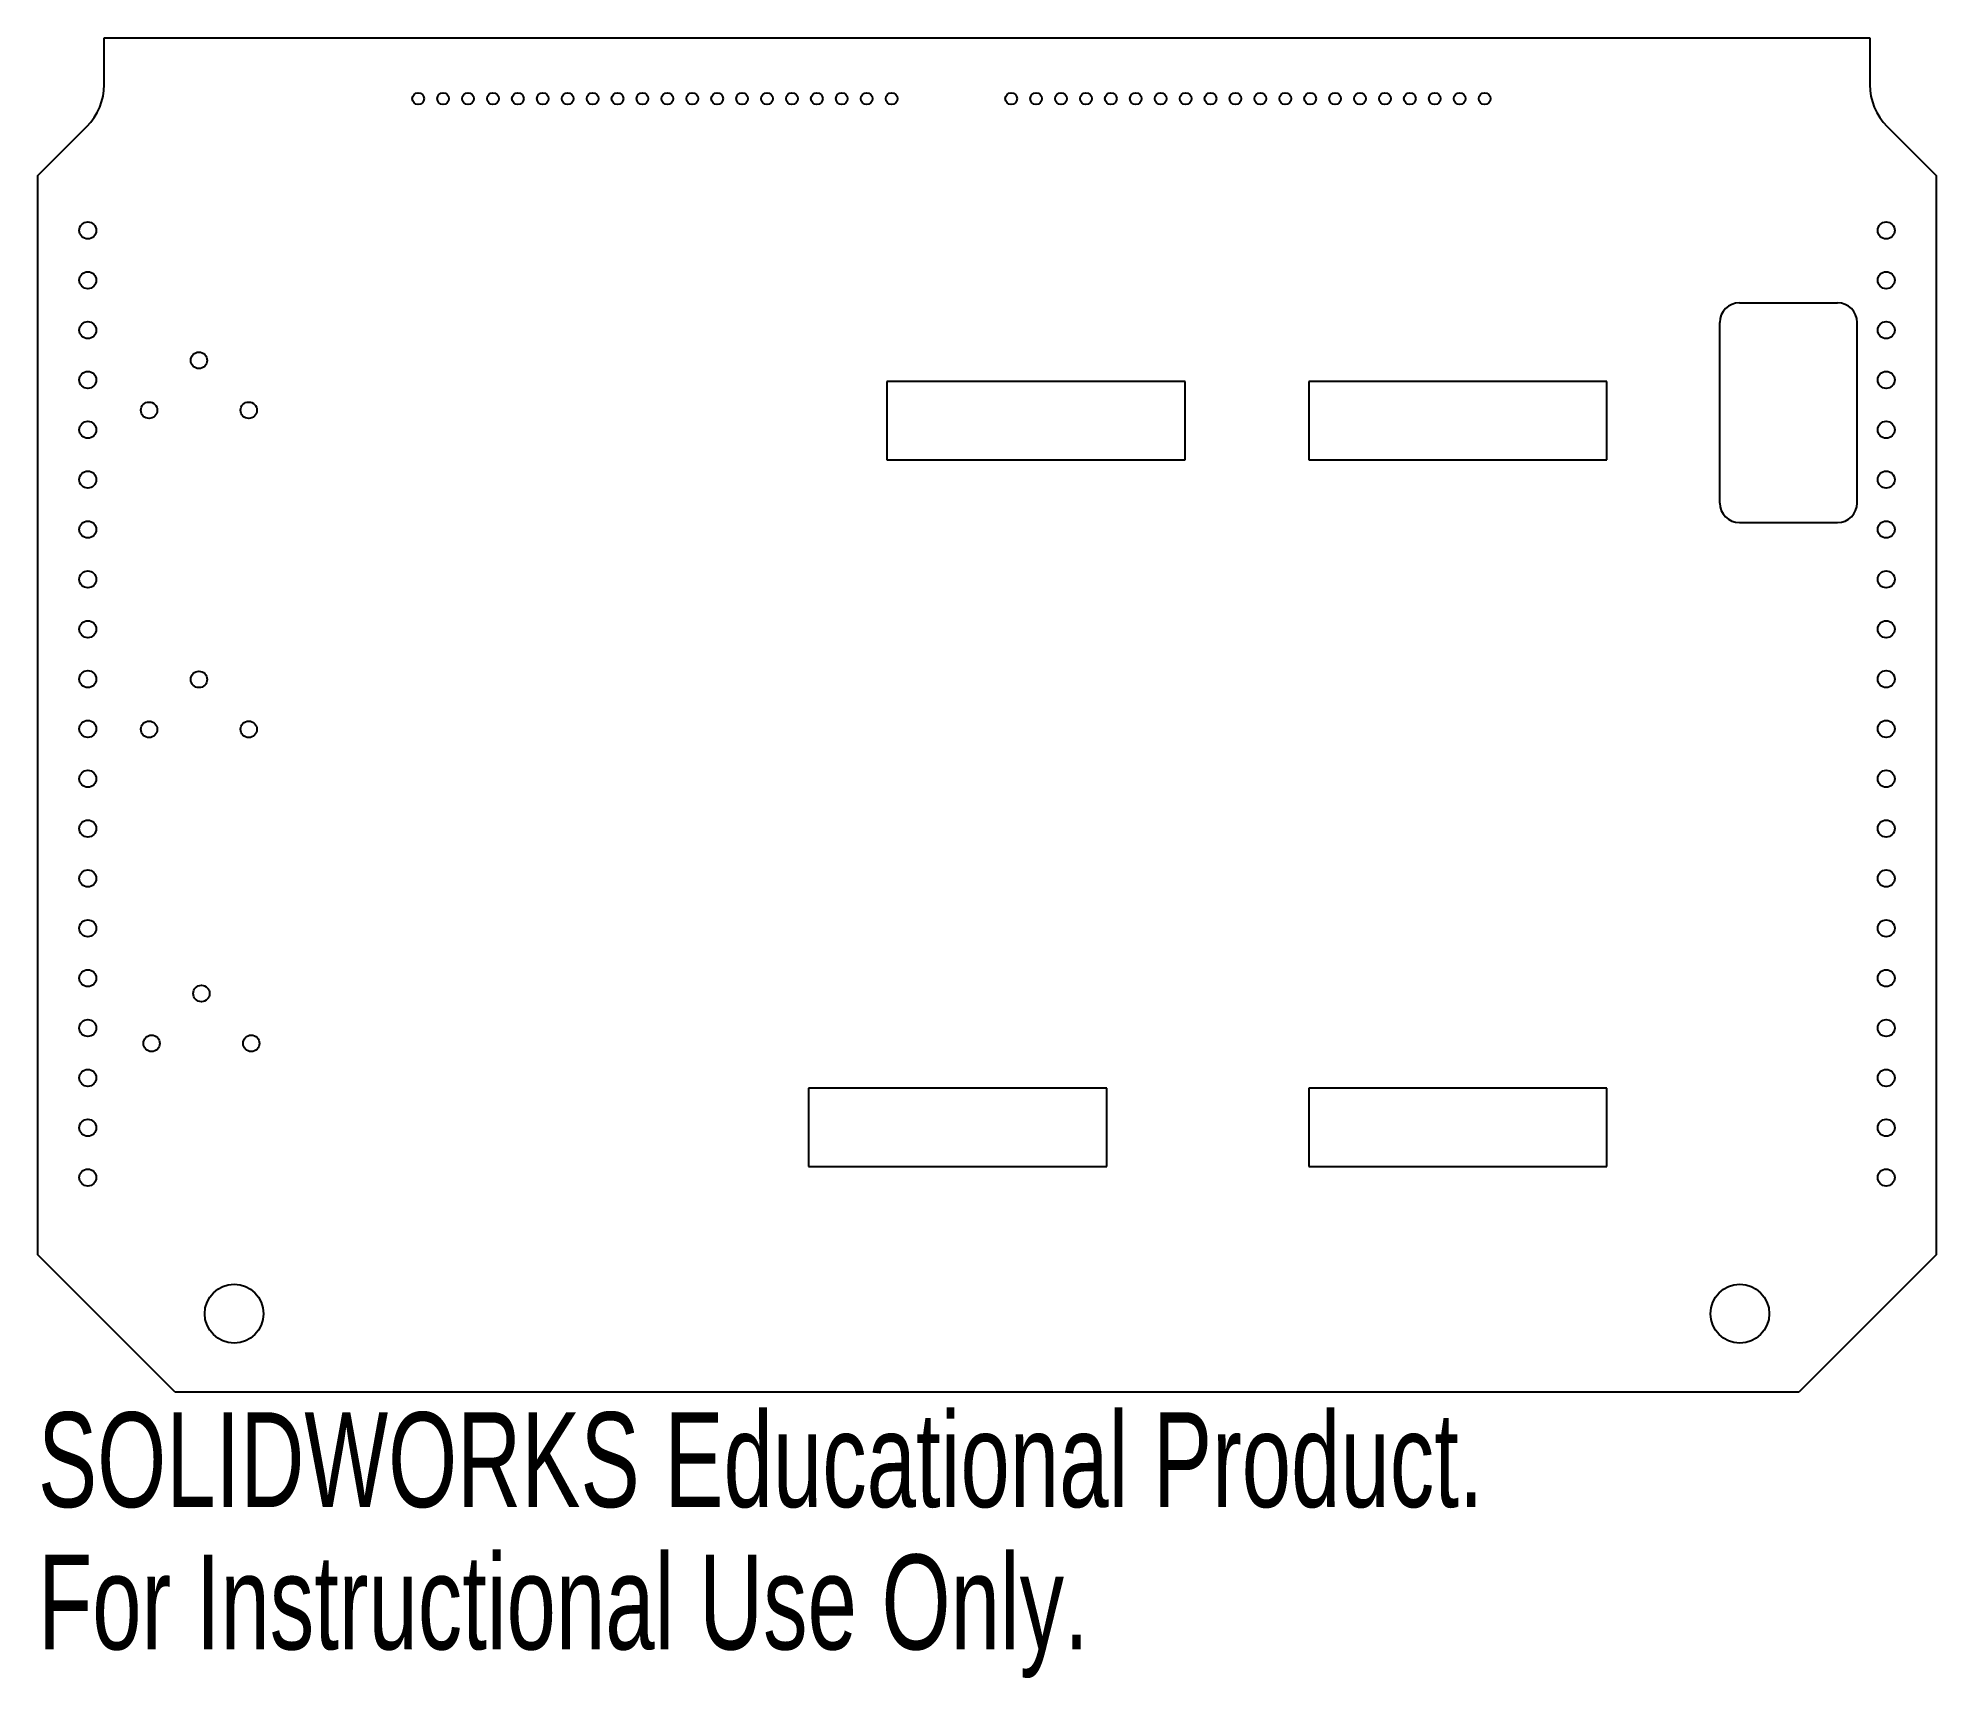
# Model space of a CAD drawing. Header units: millimetres. Extents: x -48.4 to 48.4, y -21.6 to 62.
import ezdxf

# ---------------------------------------------------------------- set-up
doc = ezdxf.new("R2010")
doc.units = ezdxf.units.MM
doc.styles.add('SLDTEXTSTYLE0', font='TXT', dxfattribs={"width": 0.7})

msp = doc.modelspace()

# ---------------------------------------------------------------- linework, layer by layer
at = {"color": 7, "linetype": 'Continuous', "lineweight": 25}
for p, q in [((-45, 62), (45, 62)), ((-45, 59.617), (-45, 62)), ((45, 62), (45, 59.617)), ((-48.374, 55), (-45.879, 57.496)), ((45.879, 57.496), (48.374, 55)), ((-48.374, 0), (-48.374, 55)), ((48.374, 55), (48.374, 0)), ((38.35, 48.506), (43.35, 48.506)), ((37.35, 38.306), (37.35, 47.506)), ((44.35, 38.306), (44.35, 47.506)), ((10.1, 44.5), (-5.1, 44.5)), ((-5.1, 44.5), (-5.1, 40.5)), ((10.1, 40.5), (10.1, 44.5)), ((31.6, 44.5), (16.4, 44.5)), ((16.4, 44.5), (16.4, 40.5)), ((31.6, 40.5), (31.6, 44.5)), ((-5.1, 40.5), (10.1, 40.5)), ((16.4, 40.5), (31.6, 40.5)), ((38.35, 37.306), (43.35, 37.306)), ((6.1, 8.5), (-9.1, 8.5)), ((-9.1, 8.5), (-9.1, 4.5)), ((6.1, 4.5), (6.1, 8.5)), ((31.6, 8.5), (16.4, 8.5)), ((16.4, 8.5), (16.4, 4.5)), ((31.6, 4.5), (31.6, 8.5)), ((-9.1, 4.5), (6.1, 4.5)), ((16.4, 4.5), (31.6, 4.5)), ((-41.374, -7), (-48.374, 0)), ((48.374, 0), (41.374, -7)), ((41.374, -7), (-41.374, -7))]:
    msp.add_line(p, q, dxfattribs=at)
for centre, radius in [((-28.993, 58.908), 0.3), ((-27.723, 58.908), 0.3), ((-26.453, 58.908), 0.3), ((-25.183, 58.908), 0.3), ((-23.913, 58.908), 0.3), ((-22.643, 58.908), 0.3), ((-21.373, 58.908), 0.3), ((-20.103, 58.908), 0.3), ((-18.833, 58.908), 0.3), ((-17.563, 58.908), 0.3), ((-16.293, 58.908), 0.3), ((-15.023, 58.908), 0.3), ((-13.753, 58.908), 0.3), ((-12.483, 58.908), 0.3), ((-11.213, 58.908), 0.3), ((-9.943, 58.908), 0.3), ((-8.673, 58.908), 0.3), ((-7.403, 58.908), 0.3), ((-6.133, 58.908), 0.3), ((-4.863, 58.908), 0.3), ((1.233, 58.908), 0.3), ((2.503, 58.908), 0.3), ((3.773, 58.908), 0.3), ((5.043, 58.908), 0.3), ((6.313, 58.908), 0.3), ((7.583, 58.908), 0.3), ((8.853, 58.908), 0.3), ((10.123, 58.908), 0.3), ((11.393, 58.908), 0.3), ((12.663, 58.908), 0.3), ((13.933, 58.908), 0.3), ((15.203, 58.908), 0.3), ((16.473, 58.908), 0.3), ((17.743, 58.908), 0.3), ((19.013, 58.908), 0.3), ((20.283, 58.908), 0.3), ((21.553, 58.908), 0.3), ((22.823, 58.908), 0.3), ((24.093, 58.908), 0.3), ((25.363, 58.908), 0.3), ((-45.834, 52.197), 0.432), ((45.834, 52.197), 0.432), ((-45.834, 49.657), 0.432), ((45.834, 49.657), 0.432), ((-45.834, 47.117), 0.432), ((45.834, 47.117), 0.432), ((-40.169, 45.573), 0.419), ((-45.834, 44.577), 0.432), ((45.834, 44.577), 0.432), ((-42.709, 43.033), 0.419), ((-37.629, 43.033), 0.419), ((-45.834, 42.037), 0.432), ((45.834, 42.037), 0.432), ((-45.834, 39.497), 0.432), ((45.834, 39.497), 0.432), ((-45.834, 36.957), 0.432), ((45.834, 36.957), 0.432), ((-45.834, 34.417), 0.432), ((45.834, 34.417), 0.432), ((-45.834, 31.877), 0.432), ((45.834, 31.877), 0.432), ((-45.834, 29.337), 0.432), ((-40.169, 29.317), 0.419), ((45.834, 29.337), 0.432), ((-45.834, 26.797), 0.432), ((-42.709, 26.777), 0.419), ((-37.629, 26.777), 0.419), ((45.834, 26.797), 0.432), ((-45.834, 24.257), 0.432), ((45.834, 24.257), 0.432), ((-45.834, 21.717), 0.432), ((45.834, 21.717), 0.432), ((-45.834, 19.177), 0.432), ((45.834, 19.177), 0.432), ((-45.834, 16.637), 0.432), ((45.834, 16.637), 0.432), ((-45.834, 14.097), 0.432), ((45.834, 14.097), 0.432), ((-40.042, 13.315), 0.419), ((-45.834, 11.557), 0.432), ((45.834, 11.557), 0.432), ((-42.582, 10.775), 0.419), ((-37.502, 10.775), 0.419), ((-45.834, 9.017), 0.432), ((45.834, 9.017), 0.432), ((-45.834, 6.477), 0.432), ((45.834, 6.477), 0.432), ((-45.834, 3.937), 0.432), ((45.834, 3.937), 0.432), ((-38.374, -3), 1.5), ((38.374, -3), 1.5)]:
    msp.add_circle(centre, radius, dxfattribs=at)
for centre, radius, start, end in [((-48, 59.617), 3, 315, 0), ((48, 59.617), 3, 180, 225), ((38.35, 47.506), 1, 90, 180), ((43.35, 47.506), 1, 0, 90), ((38.35, 38.306), 1, 180, 270), ((43.35, 38.306), 1, 270, 0)]:
    msp.add_arc(centre, radius, start, end, dxfattribs=at)

# ---------------------------------------------------------------- texts
at = {"color": 7, "linetype": 'Continuous', "char_height": 4.83362, "attachment_point": 1, "style": 'SLDTEXTSTYLE0'}
for s, insert in [('SOLIDWORKS Educational Product.', (-48.374, -8.02)), ('For Instructional Use Only.', (-48.374, -15.27))]:
    msp.add_mtext(s, dxfattribs=dict(at, insert=insert))

doc.saveas('drawing.dxf')
